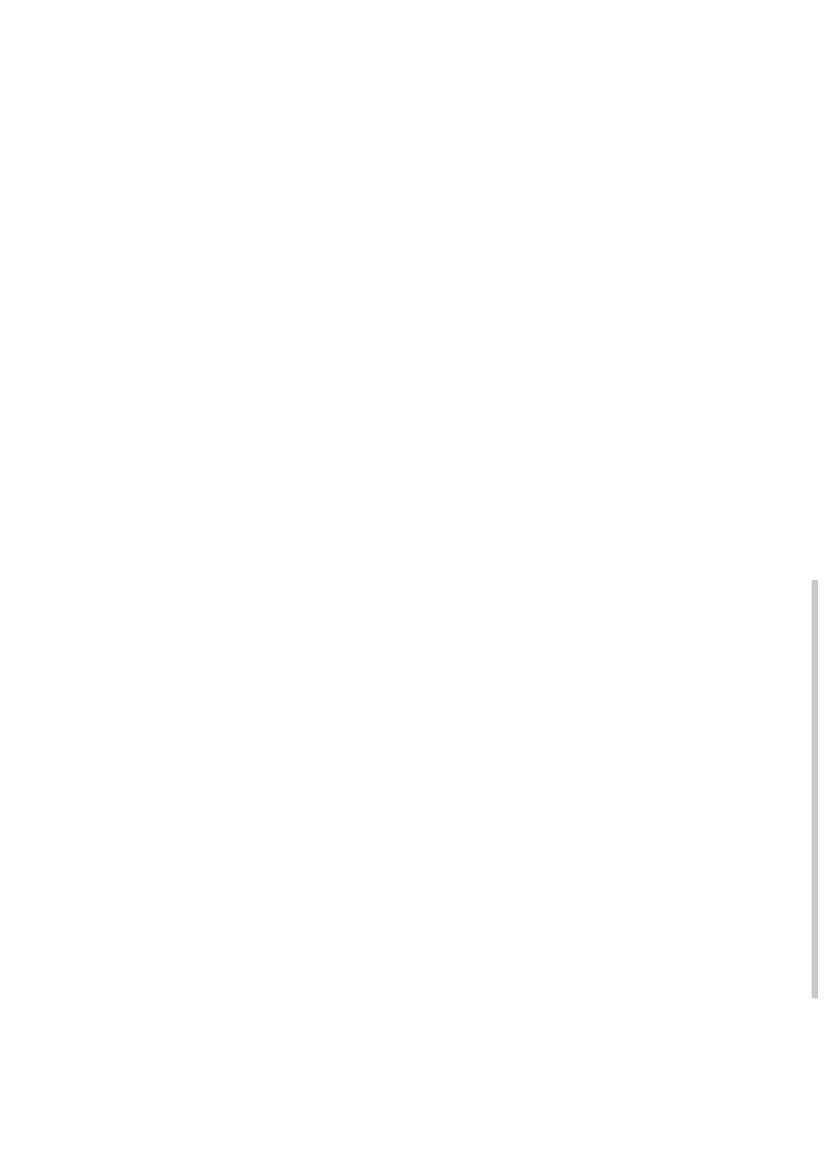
# Model space of a CAD drawing. Header units: inches. Extents: x -1.77 to -0.35, y -1.5 to 0.5.
import ezdxf

# ---------------------------------------------------------------- set-up
doc = ezdxf.new("R2010")
doc.units = ezdxf.units.IN
doc.header["$MEASUREMENT"] = 0

msp = doc.modelspace()

# ---------------------------------------------------------------- hatches: boundary and pattern name
at = {"extrusion": (-0.707, 0, 0.707)}
h = msp.add_hatch(color=3, dxfattribs=at)
h.paths.add_polyline_path([(0, 0), (1, 0), (1, 1), (0, 1)], flags=0)
edge = h.paths.add_edge_path(flags=0)
edge.add_ellipse((1, 1), major_axis=(0.4, -0.2), ratio=0.7, start_angle=0, end_angle=120)
edge.add_line((0.9799, 1.3345), (1.4, 0.8))
edge = h.paths.add_edge_path(flags=16)
edge.add_arc((0, 1), 0.5, 0, 90)
edge.add_line((0, 1.5), (-0.5, 1))
edge.add_line((-0.5, 1), (0, 0.5))
edge.add_line((0, 0.5), (0.5, 1))
h.paths.add_polyline_path([(0.5, -0.5), (0.5, 0.5), (1.5, 0.5), (1.5, -0.25), (0.75, -0.25), (0.75, 0.25), (1.25, 0.25), (1.25, -0.5)], flags=0)

doc.saveas('drawing.dxf')
